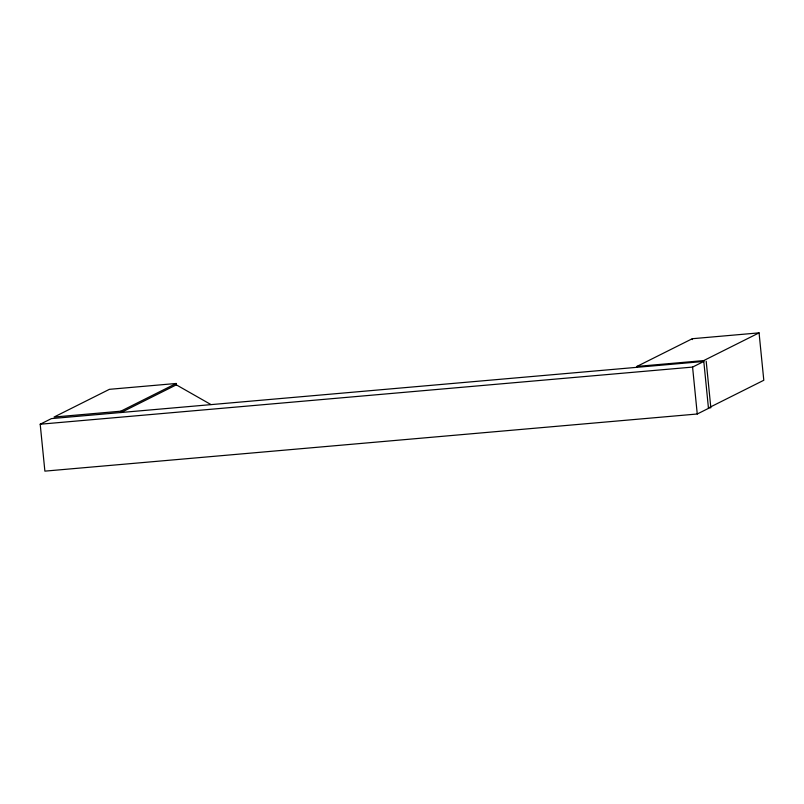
<?xml version="1.0" encoding="UTF-8"?>
<svg xmlns="http://www.w3.org/2000/svg" width="804" height="804" viewBox="0 0 804 804"><rect width="100%" height="100%" fill="white"/><g stroke="black" fill="none" stroke-linecap="round" stroke-linejoin="round"><path stroke-width="1.21" d="M40.2 424.221L51.426 418.603L703.791 361.458L692.576 367.086L40.2 424.221L44.883 471.134L697.259 414L708.475 408.372L703.711 360.584L759.066 332.866L763.8 380.262L708.445 407.98M176.197 383.478L109.414 389.327L54.059 417.045L120.831 411.196L176.197 383.478L176.327 384.845L210.96 404.563M176.327 384.845L120.972 412.563L120.831 411.196M637.019 367.307L636.929 366.433L692.294 338.715L759.066 332.866M636.929 366.433L703.711 360.584M708.485 407.96L710.836 407.759L706.193 361.237M692.294 338.715L692.375 339.589M692.576 367.086L697.259 414"/></g></svg>
